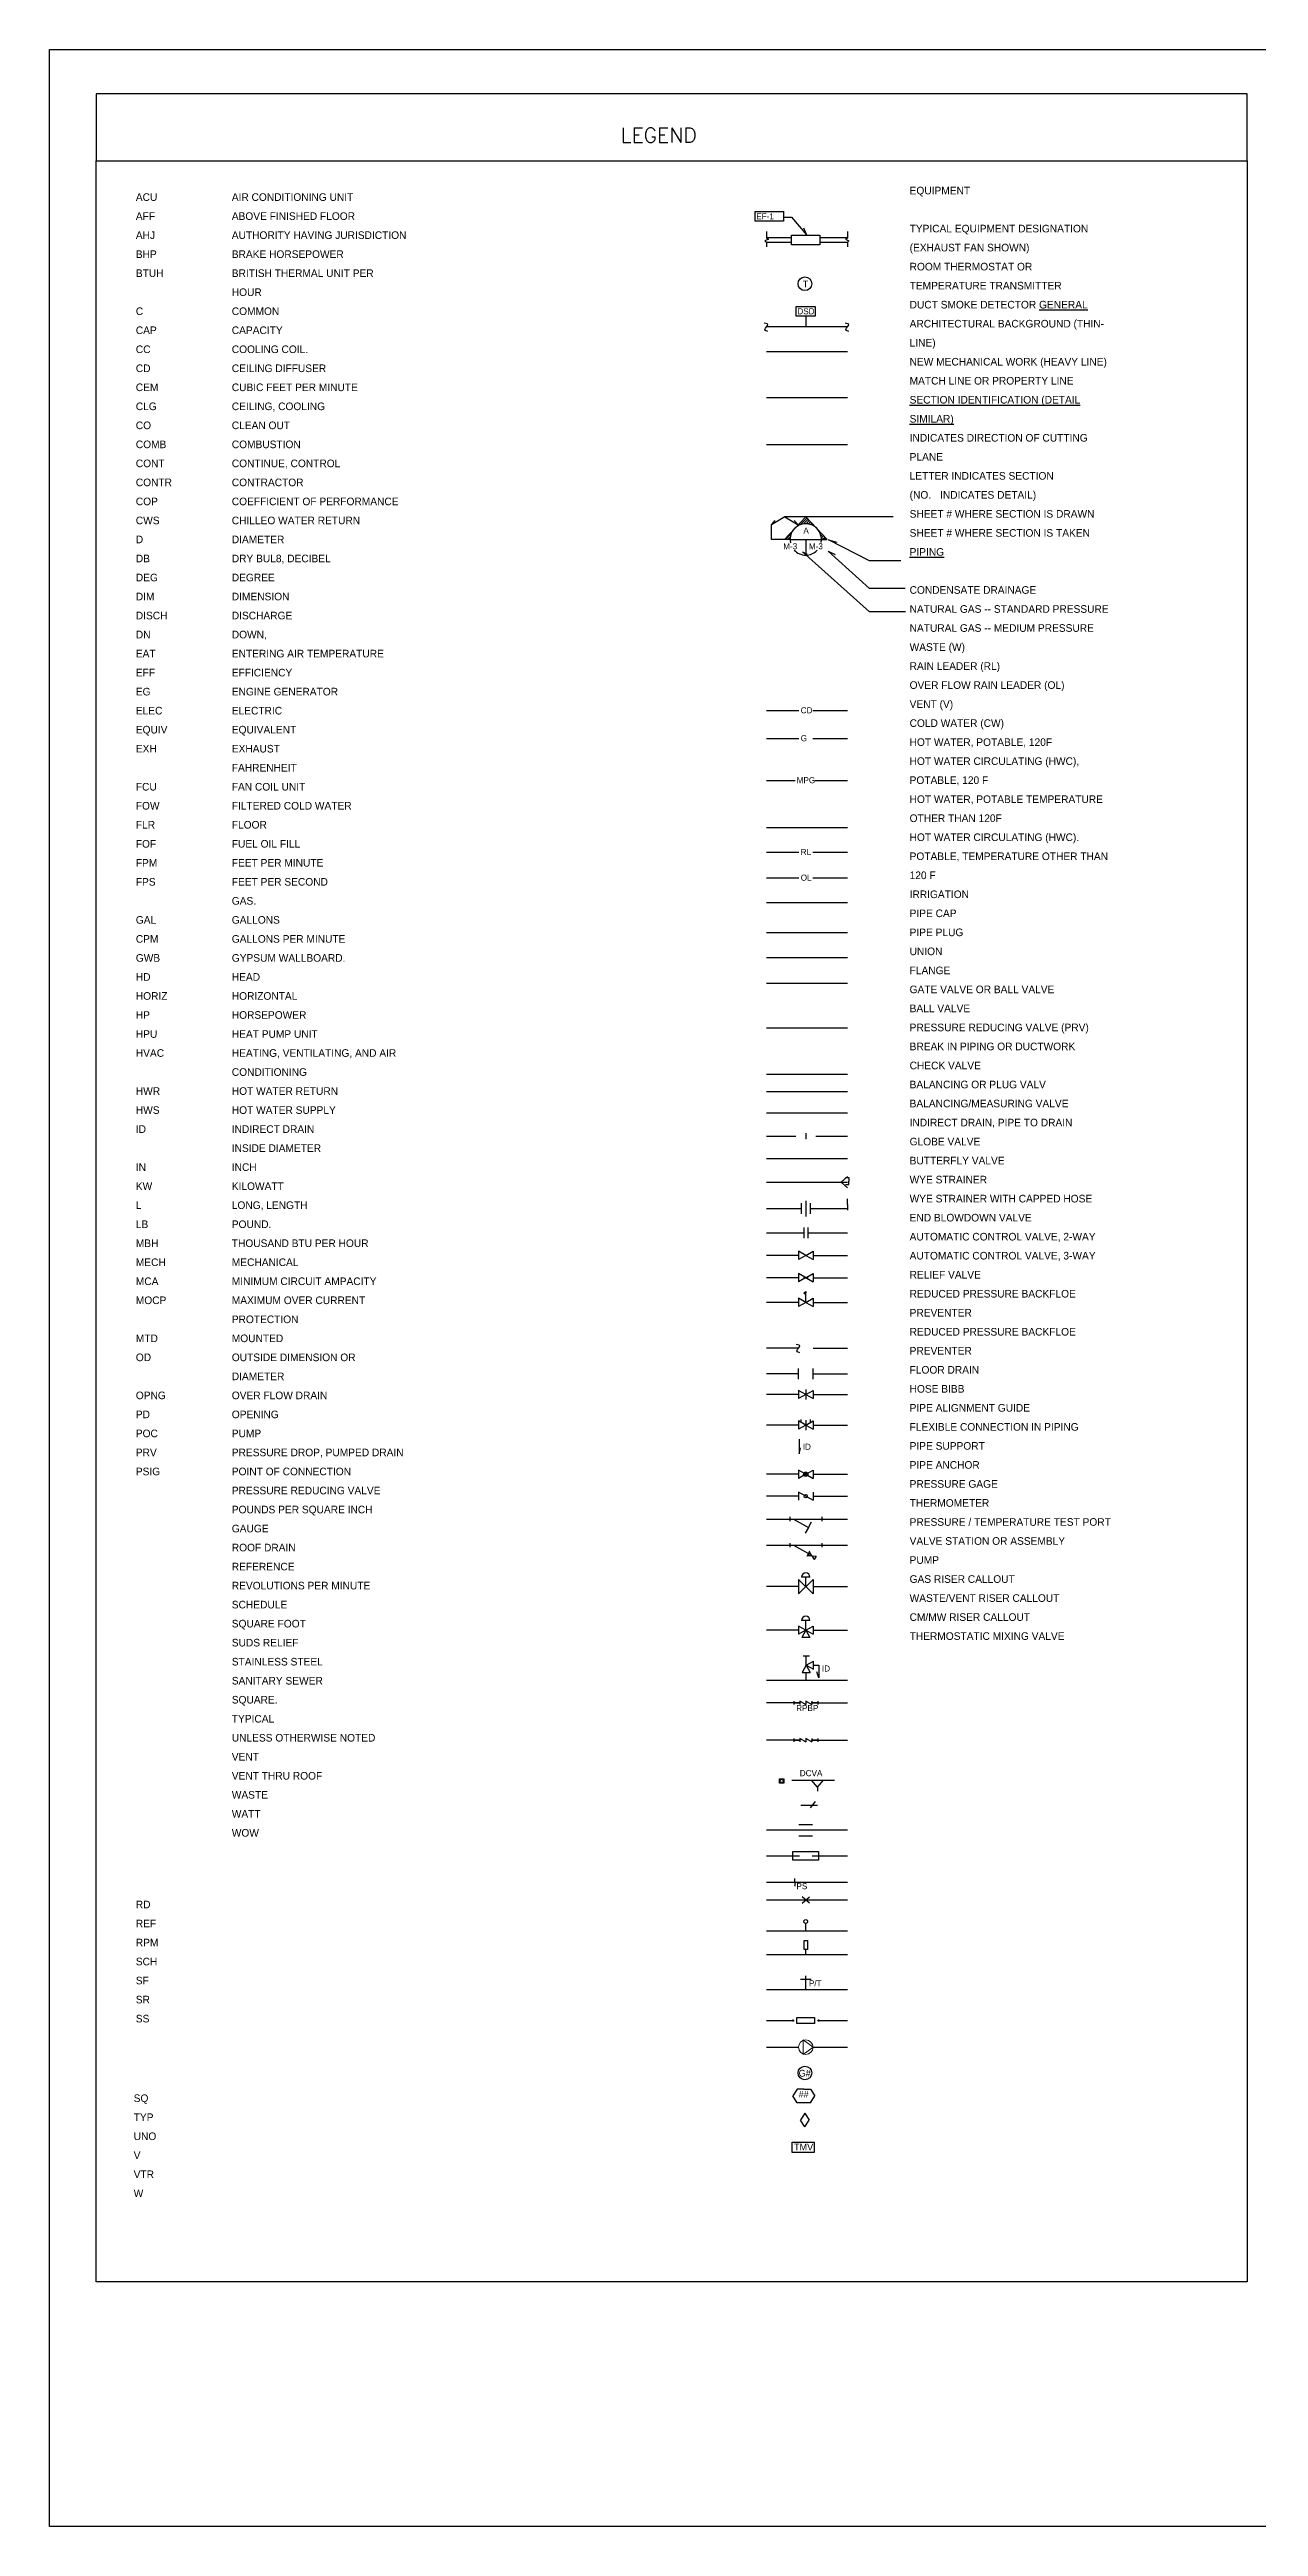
# Model space of a CAD drawing. Header units: millimetres. Extents: x 1605 to 1638, y 1273 to 1481.
# Drawn here: x 1605.81 to 1616.88, y 1273.12 to 1295.8 of the extents above; entities that cross this region are included whole.
import ezdxf
from ezdxf.enums import TextEntityAlignment as Align

# ---------------------------------------------------------------- set-up
doc = ezdxf.new("R2010")
doc.units = ezdxf.units.MM
doc.layers.add('Electrico Salidas', color=160, linetype='Continuous', lineweight=15)
for name, color, linetype in [('info', 7, 'Continuous'), ('Plump', 7, 'Continuous'), ('TEXTM', 2, 'Continuous'), ('TEXTOS', 2, 'Continuous')]:
    doc.layers.add(name, color=color, linetype=linetype)
doc.styles.add('TEXTM', font='romans9.shx')

msp = doc.modelspace()

# ---------------------------------------------------------------- hatches: boundary and pattern name
at = {"layer": 'info', "lineweight": -2}
h = msp.add_hatch(dxfattribs=at)
h.set_pattern_fill('ANSI31', color=0, scale=0.005)
h.set_pattern_definition([(45, (0, -26.347364), (-0.01122532015, 0.01122532015), [])])
h.paths.add_polyline_path([(1612.54074, 1291.3136), (1612.59238, 1291.3136, -0.15883749), (1612.61989, 1291.39802)])
h.paths.add_polyline_path([(1612.82734, 1291.4237), (1612.73566, 1291.52148), (1612.64397, 1291.4237, -0.36186867)])
h.paths.add_polyline_path([(1612.87893, 1291.3136), (1612.93058, 1291.3136), (1612.85142, 1291.39802, -0.15883749)])
h = msp.add_hatch(color=0, dxfattribs=at)
h.dxf.hatch_style = 1
h.paths.add_polyline_path([(1612.71839, 1282.76629, 0.12743954), (1612.7159, 1282.7567, 0.12743954), (1612.71839, 1282.74711), (1612.73566, 1282.7567)])
h.paths.add_polyline_path([(1612.73566, 1282.7567), (1612.71839, 1282.74711, 0.27239505), (1612.73566, 1282.73694)])
h.paths.add_polyline_path([(1612.73566, 1282.77645, 0.27239505), (1612.71839, 1282.76629), (1612.73566, 1282.7567)])
h.paths.add_polyline_path([(1612.75293, 1282.76629, 0.27239505), (1612.73566, 1282.77645), (1612.73566, 1282.7567)])
h.paths.add_polyline_path([(1612.75541, 1282.7567, 0.12743954), (1612.75293, 1282.76629), (1612.73566, 1282.7567), (1612.75293, 1282.74711, 0.12743954)])
h.paths.add_polyline_path([(1612.73566, 1282.7567), (1612.73566, 1282.73694, 0.27239505), (1612.75293, 1282.74711)])
h = msp.add_hatch(dxfattribs=at)
h.set_pattern_fill('ANGLE', color=0)
h.set_pattern_definition([(0, (0, -26.175), (0, 6.985), [5.08, -1.905]), (90, (0, -26.175), (-6.985, 4e-16), [5.08, -1.905])])
h.paths.add_polyline_path([(1612.76548, 1276.84507), (1612.72589, 1276.90672), (1612.6863, 1276.84507), (1612.72589, 1276.78342)])

# ---------------------------------------------------------------- linework, layer by layer
at = {"layer": 'Electrico Salidas', "color": 0}
for p, q in [((1612.71045, 1277.44581), (1612.71045, 1277.57826)), ((1612.71045, 1277.57826), (1612.80189, 1277.51203)), ((1612.80189, 1277.51203), (1612.71045, 1277.44581))]:
    msp.add_line(p, q, dxfattribs=at)
msp.add_circle((1612.73566, 1277.51203), 0.06623, dxfattribs=at)
at = {"layer": 'info', "color": 0, "lineweight": -2}
for p, q in [((1616.77479, 1294.78034), (1616.77479, 1295.39326)), ((1612.53267, 1294.26257), (1612.60475, 1294.26257)), ((1612.60475, 1294.26257), (1612.74386, 1294.09886)), ((1612.39301, 1294.06099), (1612.36105, 1294.04582)), ((1612.36105, 1294.04582), (1612.37528, 1294.03496)), ((1612.37528, 1294.1335), (1612.37528, 1294.07217)), ((1612.37528, 1294.07217), (1612.39301, 1294.06099)), ((1612.37528, 1294.03496), (1612.37528, 1293.99232)), ((1612.74386, 1294.09886), (1612.71842, 1294.16288)), ((1613.11625, 1294.07217), (1613.09853, 1294.06099)), ((1613.09853, 1294.06099), (1613.13048, 1294.04582)), ((1613.11625, 1294.1335), (1613.11625, 1294.07217)), ((1613.13048, 1294.04582), (1613.11625, 1294.03496)), ((1613.11625, 1294.03496), (1613.11625, 1293.99232)), ((1612.73566, 1293.35736), (1612.73566, 1293.25865)), ((1613.11625, 1293.25865), (1612.37528, 1293.25865)), ((1613.11625, 1293.03156), (1612.37528, 1293.03156)), ((1613.11625, 1292.61116), (1612.37528, 1292.61116)), ((1613.11625, 1292.18051), (1612.37528, 1292.18051)), ((1612.54515, 1291.52148), (1612.42162, 1291.44646)), ((1612.42162, 1291.44646), (1612.4551, 1291.48619)), ((1612.54074, 1291.3136), (1612.73566, 1291.52148)), ((1613.5352, 1291.52148), (1612.54515, 1291.52148)), ((1612.54515, 1291.52148), (1612.66532, 1291.44646)), ((1612.66532, 1291.44646), (1612.6305, 1291.48676)), ((1612.93058, 1291.3136), (1612.73566, 1291.52148)), ((1612.42162, 1291.3136), (1612.42162, 1291.44646)), ((1612.59238, 1291.3136), (1612.42162, 1291.3136)), ((1612.59238, 1291.3136), (1612.87893, 1291.3136)), ((1612.73566, 1291.3136), (1612.73566, 1291.17033)), ((1612.87893, 1291.3136), (1612.93058, 1291.3136)), ((1612.93058, 1291.3136), (1612.93058, 1291.3136)), ((1613.31774, 1291.11785), (1612.94236, 1291.30937)), ((1612.94236, 1291.30937), (1613.01921, 1291.28904)), ((1613.31774, 1290.64986), (1612.70486, 1291.1992)), ((1612.70486, 1291.1992), (1612.74817, 1291.17995)), ((1613.31774, 1290.86606), (1612.94054, 1291.20629)), ((1612.94054, 1291.20629), (1613.00404, 1291.17456)), ((1613.6057, 1291.11785), (1613.31774, 1291.11785)), ((1613.64537, 1290.86606), (1613.31774, 1290.86606)), ((1613.64833, 1290.64986), (1613.31774, 1290.64986)), ((1612.67073, 1289.74425), (1612.37528, 1289.74425)), ((1613.11625, 1289.74425), (1612.80056, 1289.74425)), ((1612.67073, 1289.48898), (1612.37528, 1289.48898)), ((1613.11625, 1289.48898), (1612.80056, 1289.48898)), ((1612.63951, 1289.10493), (1612.37528, 1289.10493)), ((1613.11625, 1289.10493), (1612.82257, 1289.10493)), ((1612.37528, 1288.6758), (1613.11625, 1288.6758)), ((1612.67073, 1288.44762), (1612.37528, 1288.44762)), ((1613.11625, 1288.44762), (1612.80056, 1288.44762)), ((1612.67073, 1288.21258), (1612.37528, 1288.21258)), ((1613.11625, 1288.21258), (1612.80056, 1288.21258)), ((1612.37528, 1287.9902), (1613.11625, 1287.9902)), ((1612.37528, 1287.71517), (1613.11625, 1287.71517)), ((1612.37528, 1287.48796), (1613.11625, 1287.48796)), ((1612.37528, 1287.25279), (1613.11625, 1287.25279)), ((1612.37528, 1286.84222), (1613.11625, 1286.84222)), ((1612.37528, 1286.41901), (1613.11625, 1286.41901)), ((1613.11625, 1286.25577), (1612.37528, 1286.25577)), ((1613.11625, 1286.06184), (1612.37528, 1286.06184)), ((1612.37528, 1285.85136), (1612.64404, 1285.85136)), ((1612.73566, 1285.87766), (1612.73566, 1285.82449)), ((1612.82727, 1285.85136), (1613.11625, 1285.85136)), ((1612.37528, 1285.64567), (1613.11625, 1285.64567)), ((1612.37528, 1285.4318), (1613.11625, 1285.4318)), ((1613.11625, 1285.48375), (1613.05914, 1285.4318)), ((1613.11625, 1285.37984), (1613.05914, 1285.4318)), ((1613.09847, 1285.4722), (1613.12829, 1285.4722)), ((1613.09847, 1285.40832), (1613.12829, 1285.40832)), ((1613.12829, 1285.4722), (1613.12829, 1285.43956)), ((1613.12829, 1285.40832), (1613.12829, 1285.44097)), ((1612.37528, 1285.18881), (1612.69586, 1285.18881)), ((1612.73566, 1285.26089), (1612.73566, 1285.11672)), ((1612.73566, 1285.18881), (1612.73566, 1285.18881)), ((1612.77545, 1285.18881), (1613.11625, 1285.18881)), ((1613.11625, 1285.22639), (1613.11625, 1285.27834)), ((1613.11625, 1285.22639), (1613.11625, 1285.17444)), ((1612.37528, 1284.96601), (1612.71787, 1284.96601)), ((1612.73566, 1284.96601), (1612.73566, 1284.96601)), ((1612.75345, 1284.96601), (1613.11625, 1284.96601)), ((1612.66808, 1284.7599), (1612.37528, 1284.7599)), ((1612.73566, 1284.7599), (1612.66808, 1284.79744)), ((1612.66808, 1284.79744), (1612.66808, 1284.72237)), ((1612.73566, 1284.7599), (1612.66808, 1284.72237)), ((1612.73566, 1284.7599), (1612.80323, 1284.79744)), ((1612.73566, 1284.7599), (1612.80323, 1284.72237)), ((1612.80323, 1284.79744), (1612.80323, 1284.72237)), ((1612.80323, 1284.7599), (1613.11625, 1284.7599)), ((1612.66806, 1284.55591), (1612.37528, 1284.55591)), ((1612.7259, 1284.56131), (1612.66806, 1284.59344)), ((1612.66806, 1284.59344), (1612.66806, 1284.51837)), ((1612.7259, 1284.5505), (1612.66806, 1284.51837)), ((1612.74537, 1284.56131), (1612.80321, 1284.59344)), ((1612.74537, 1284.5505), (1612.80321, 1284.51837)), ((1612.80321, 1284.59344), (1612.80321, 1284.51837)), ((1612.80321, 1284.55591), (1613.11625, 1284.55591)), ((1612.66808, 1284.32986), (1612.37528, 1284.32986)), ((1612.73566, 1284.32986), (1612.66808, 1284.3674)), ((1612.66808, 1284.3674), (1612.66808, 1284.29233)), ((1612.73566, 1284.32986), (1612.66808, 1284.29233)), ((1612.71647, 1284.41652), (1612.73566, 1284.42968)), ((1612.71647, 1284.41652), (1612.73566, 1284.40335)), ((1612.73566, 1284.32986), (1612.73566, 1284.42968)), ((1612.73566, 1284.42968), (1612.73566, 1284.41652)), ((1612.73566, 1284.32986), (1612.80323, 1284.3674)), ((1612.73566, 1284.32986), (1612.80323, 1284.29233)), ((1612.80323, 1284.3674), (1612.80323, 1284.29233)), ((1612.80323, 1284.32986), (1613.11625, 1284.32986)), ((1612.66808, 1283.90946), (1612.37528, 1283.90946)), ((1612.80323, 1283.90946), (1613.11625, 1283.90946)), ((1612.66808, 1283.6767), (1612.37528, 1283.6767)), ((1612.80323, 1283.6767), (1613.11625, 1283.6767)), ((1612.66808, 1283.48705), (1612.37528, 1283.48705)), ((1612.73566, 1283.48705), (1612.66808, 1283.52459)), ((1612.66808, 1283.52459), (1612.66808, 1283.44952)), ((1612.73566, 1283.48705), (1612.66808, 1283.44952)), ((1612.73566, 1283.53365), (1612.73566, 1283.44046)), ((1612.73566, 1283.48705), (1612.80323, 1283.52459)), ((1612.73566, 1283.48705), (1612.80323, 1283.44952)), ((1612.80323, 1283.52459), (1612.80323, 1283.44952)), ((1612.80323, 1283.48705), (1613.11625, 1283.48705)), ((1612.66808, 1283.2066), (1612.37528, 1283.2066)), ((1612.73566, 1283.2066), (1612.66808, 1283.24413)), ((1612.66808, 1283.24413), (1612.66808, 1283.16906)), ((1612.73566, 1283.2066), (1612.66808, 1283.16906)), ((1612.69294, 1283.23033), (1612.69294, 1283.25906)), ((1612.73566, 1283.25319), (1612.73566, 1283.16)), ((1612.73566, 1283.2066), (1612.80323, 1283.24413)), ((1612.73566, 1283.2066), (1612.80323, 1283.16906)), ((1612.77838, 1283.23033), (1612.77838, 1283.25906)), ((1612.80323, 1283.24413), (1612.80323, 1283.16906)), ((1612.80323, 1283.2066), (1613.11625, 1283.2066)), ((1612.67476, 1283.07839), (1612.67476, 1282.94405)), ((1612.67476, 1282.94405), (1612.68698, 1282.9929)), ((1612.68698, 1282.9929), (1612.67476, 1282.9929)), ((1612.66808, 1282.7567), (1612.37528, 1282.7567)), ((1612.73566, 1282.7567), (1612.66808, 1282.79423)), ((1612.66808, 1282.79423), (1612.66808, 1282.71916)), ((1612.73566, 1282.7567), (1612.66808, 1282.71916)), ((1612.73566, 1282.7567), (1612.80323, 1282.79423)), ((1612.73566, 1282.7567), (1612.80323, 1282.71916)), ((1612.80323, 1282.79423), (1612.80323, 1282.71916)), ((1612.80323, 1282.7567), (1613.11625, 1282.7567)), ((1612.66808, 1282.55594), (1612.37528, 1282.55594)), ((1612.73566, 1282.55594), (1612.66808, 1282.59348)), ((1612.66808, 1282.59348), (1612.66808, 1282.51841)), ((1612.73566, 1282.55594), (1612.80323, 1282.51841)), ((1612.80323, 1282.59348), (1612.80323, 1282.51841)), ((1612.80323, 1282.55594), (1613.11625, 1282.55594)), ((1612.37528, 1282.34654), (1613.11625, 1282.34654)), ((1612.58891, 1282.3662), (1612.58891, 1282.32853)), ((1612.62471, 1282.34654), (1612.75938, 1282.26991)), ((1612.75938, 1282.26991), (1612.72977, 1282.21787)), ((1612.75938, 1282.26991), (1612.78899, 1282.32195)), ((1612.8824, 1282.3662), (1612.8824, 1282.32853)), ((1612.37528, 1282.10673), (1613.11625, 1282.10673)), ((1612.58891, 1282.12639), (1612.58891, 1282.08872)), ((1612.62471, 1282.10673), (1612.75938, 1282.0301)), ((1612.75938, 1282.0301), (1612.74457, 1282.00408)), ((1612.77367, 1282.04056), (1612.75528, 1282.00928)), ((1612.79263, 1282.00837), (1612.75528, 1282.00928)), ((1612.75938, 1282.0301), (1612.77418, 1282.05612)), ((1612.79263, 1282.00837), (1612.77367, 1282.04056)), ((1612.79263, 1282.00837), (1612.82999, 1282.00746)), ((1612.79263, 1282.00837), (1612.8116, 1281.97617)), ((1612.82999, 1282.00746), (1612.8116, 1281.97617)), ((1612.8824, 1282.12639), (1612.8824, 1282.08872)), ((1612.66808, 1281.79232), (1612.66808, 1281.66347)), ((1612.80323, 1281.66347), (1612.66808, 1281.79232)), ((1612.80323, 1281.79232), (1612.66808, 1281.66347)), ((1612.77424, 1281.81589), (1612.69708, 1281.81589)), ((1612.73566, 1281.72789), (1612.73566, 1281.81589)), ((1612.80323, 1281.79232), (1612.80323, 1281.66347)), ((1612.66808, 1281.72789), (1612.37528, 1281.72789)), ((1612.80323, 1281.72789), (1613.11625, 1281.72789)), ((1612.66808, 1281.32962), (1612.37528, 1281.32962)), ((1612.73566, 1281.32962), (1612.66808, 1281.36715)), ((1612.66808, 1281.36715), (1612.66808, 1281.29208)), ((1612.73566, 1281.32962), (1612.66808, 1281.29208)), ((1612.77424, 1281.41761), (1612.69708, 1281.41761)), ((1612.73566, 1281.32962), (1612.69812, 1281.26205)), ((1612.73566, 1281.32962), (1612.73566, 1281.41761)), ((1612.73566, 1281.32962), (1612.80323, 1281.36715)), ((1612.73566, 1281.32962), (1612.77319, 1281.26205)), ((1612.73566, 1281.32962), (1612.80323, 1281.29208)), ((1612.80323, 1281.36715), (1612.80323, 1281.29208)), ((1612.80323, 1281.32962), (1613.11625, 1281.32962)), ((1612.77319, 1281.26205), (1612.69812, 1281.26205)), ((1612.71069, 1281.09406), (1612.76889, 1281.09406)), ((1612.73979, 1281.00945), (1612.73979, 1281.09406)), ((1612.37528, 1280.8713), (1613.11625, 1280.8713)), ((1612.73979, 1281.00945), (1612.70226, 1280.94188)), ((1612.70226, 1280.94188), (1612.77733, 1280.94188)), ((1612.73979, 1281.00945), (1612.80737, 1281.04698)), ((1612.73979, 1281.00945), (1612.77733, 1280.94188)), ((1612.73979, 1281.00945), (1612.80737, 1280.97191)), ((1612.73979, 1280.8713), (1612.73979, 1280.94188)), ((1612.80737, 1280.97191), (1612.80737, 1281.04698)), ((1612.80737, 1281.00945), (1612.85486, 1281.00945)), ((1612.85486, 1280.89327), (1612.83776, 1280.94672)), ((1612.85486, 1281.00945), (1612.85486, 1280.89327)), ((1612.62759, 1280.66369), (1612.37528, 1280.66369)), ((1612.62519, 1280.67903), (1612.62519, 1280.64835)), ((1612.70804, 1280.66369), (1612.68043, 1280.67903)), ((1612.68043, 1280.67903), (1612.68043, 1280.64835)), ((1612.70804, 1280.66369), (1612.73566, 1280.64835)), ((1612.73566, 1280.67903), (1612.73566, 1280.64835)), ((1612.76327, 1280.66369), (1612.73566, 1280.67903)), ((1612.76327, 1280.66369), (1612.79089, 1280.64835)), ((1612.79089, 1280.67903), (1612.79089, 1280.64835)), ((1612.84612, 1280.67903), (1612.84612, 1280.64835)), ((1612.84612, 1280.66369), (1613.11625, 1280.66369)), ((1612.62759, 1280.32192), (1612.37528, 1280.32192)), ((1612.62519, 1280.33726), (1612.62519, 1280.30658)), ((1612.70804, 1280.32192), (1612.68043, 1280.33726)), ((1612.68043, 1280.33726), (1612.68043, 1280.30658)), ((1612.70804, 1280.32192), (1612.73566, 1280.30658)), ((1612.73566, 1280.33726), (1612.73566, 1280.30658)), ((1612.76327, 1280.32192), (1612.73566, 1280.33726)), ((1612.76327, 1280.32192), (1612.79089, 1280.30658)), ((1612.79089, 1280.33726), (1612.79089, 1280.30658)), ((1612.84612, 1280.33726), (1612.84612, 1280.30658)), ((1612.84612, 1280.32192), (1613.11625, 1280.32192)), ((1612.60836, 1279.95681), (1612.99833, 1279.95681)), ((1612.84337, 1279.89116), (1612.78898, 1279.95681)), ((1612.84337, 1279.89116), (1612.89776, 1279.95681)), ((1612.69089, 1279.72673), (1612.84389, 1279.72673)), ((1612.77928, 1279.70345), (1612.82507, 1279.75987)), ((1612.84337, 1279.89116), (1612.84337, 1279.85423)), ((1613.11625, 1279.49994), (1612.37528, 1279.49994)), ((1612.67271, 1279.55177), (1612.79861, 1279.55177)), ((1612.37528, 1279.26286), (1612.67708, 1279.26286)), ((1612.67271, 1279.4481), (1612.79861, 1279.4481)), ((1612.79425, 1279.26286), (1613.11625, 1279.26286)), ((1613.11625, 1279.01964), (1612.37528, 1279.01964)), ((1612.63623, 1279.01964), (1612.63623, 1279.05534)), ((1612.63623, 1279.01964), (1612.63623, 1278.98526)), ((1612.37528, 1278.85994), (1613.11625, 1278.85994)), ((1612.70254, 1278.83129), (1612.76877, 1278.88859)), ((1612.76877, 1278.83129), (1612.70254, 1278.88859)), ((1612.37528, 1278.57842), (1613.11625, 1278.57842)), ((1612.73566, 1278.57842), (1612.73566, 1278.64568)), ((1612.37528, 1278.3595), (1613.11625, 1278.3595)), ((1612.73566, 1278.3595), (1612.73566, 1278.40712)), ((1612.68762, 1278.13356), (1612.78369, 1278.13356)), ((1612.73566, 1278.04026), (1612.73566, 1278.16388)), ((1612.37528, 1278.04026), (1613.11625, 1278.04026)), ((1612.37528, 1277.75572), (1612.61079, 1277.75572)), ((1612.86053, 1277.75572), (1613.11625, 1277.75572)), ((1612.37528, 1277.51203), (1612.66944, 1277.51203)), ((1612.80189, 1277.51203), (1613.11625, 1277.51203)), ((1612.65589, 1277.12701), (1612.6163, 1277.06536)), ((1612.65589, 1277.00371), (1612.6163, 1277.06536)), ((1612.71759, 1277.12701), (1612.65589, 1277.12701)), ((1612.71759, 1277.00371), (1612.65589, 1277.00371)), ((1612.71759, 1277.12701), (1612.77929, 1277.12701)), ((1612.77929, 1277.00371), (1612.71759, 1277.00371)), ((1612.77929, 1277.12701), (1612.81887, 1277.06536)), ((1612.77929, 1277.00371), (1612.81887, 1277.06536)), ((1612.72589, 1276.90672), (1612.6863, 1276.84507)), ((1612.72589, 1276.78342), (1612.6863, 1276.84507)), ((1612.72589, 1276.90672), (1612.76548, 1276.84507)), ((1612.72589, 1276.78342), (1612.76548, 1276.84507))]:
    msp.add_line(p, q, dxfattribs=at)
for points in [[(1606.23983, 1294.78034), (1616.77479, 1294.78034), (1616.77479, 1275.36326), (1606.23983, 1275.36326)], [(1612.27301, 1294.31518), (1612.53267, 1294.31518), (1612.53267, 1294.22655), (1612.27301, 1294.22655)], [(1612.60583, 1294.09886), (1612.86549, 1294.09886), (1612.86549, 1294.01023), (1612.60583, 1294.01023)], [(1612.6492, 1293.44599), (1612.82212, 1293.44599), (1612.82212, 1293.35736), (1612.6492, 1293.35736)], [(1612.71975, 1284.56131), (1612.75081, 1284.56131), (1612.75081, 1284.5505), (1612.71975, 1284.5505)], [(1612.62519, 1280.66755), (1612.68043, 1280.66755), (1612.68043, 1280.65983), (1612.62519, 1280.65983)], [(1612.79089, 1280.66755), (1612.84612, 1280.66755), (1612.84612, 1280.65983), (1612.79089, 1280.65983)], [(1612.62519, 1280.32578), (1612.68043, 1280.32578), (1612.68043, 1280.31805), (1612.62519, 1280.31805)], [(1612.79089, 1280.32578), (1612.84612, 1280.32578), (1612.84612, 1280.31805), (1612.79089, 1280.31805)], [(1612.49429, 1279.9693), (1612.5337, 1279.9693), (1612.5337, 1279.92848), (1612.49429, 1279.92848)], [(1612.61767, 1279.30263), (1612.85365, 1279.30263), (1612.85365, 1279.22309), (1612.61767, 1279.22309)], [(1612.72077, 1278.48983), (1612.75054, 1278.48983), (1612.75054, 1278.40712), (1612.72077, 1278.40712)], [(1612.65456, 1277.78306), (1612.81676, 1277.78306), (1612.81676, 1277.72839), (1612.65456, 1277.72839)], [(1612.61217, 1276.6429), (1612.81385, 1276.6429), (1612.81385, 1276.54942), (1612.61217, 1276.54942)]]:
    msp.add_lwpolyline(points, close=True, dxfattribs=at)
for points in [[(1612.37614, 1294.07898), (1612.60583, 1294.07898)], [(1612.60583, 1294.03089), (1612.37614, 1294.03089)], [(1612.86549, 1294.07898), (1613.1154, 1294.07898)], [(1613.1154, 1294.03089), (1612.86549, 1294.03089)], [(1612.69586, 1285.14059), (1612.69586, 1285.23704)], [(1612.77545, 1285.23704), (1612.77545, 1285.14059)], [(1612.71787, 1285.01423), (1612.71787, 1284.91779)], [(1612.75345, 1285.01423), (1612.75345, 1284.91779)], [(1612.66808, 1283.62848), (1612.66808, 1283.72492)], [(1612.80323, 1283.62848), (1612.80323, 1283.72492)]]:
    msp.add_lwpolyline(points, dxfattribs=at)
for centre, radius in [((1612.72769, 1293.65439), 0.06214), ((1612.73566, 1283.2066), 0.00493), ((1612.73566, 1282.7567), 0.01975), ((1612.73566, 1282.55594), 0.01532), ((1612.51453, 1279.94933), 0.01566), ((1612.7349, 1278.66308), 0.01742), ((1612.61776, 1277.75572), 0.00696), ((1612.85356, 1277.75572), 0.00696), ((1612.72769, 1277.276), 0.06214)]:
    msp.add_circle(centre, radius, dxfattribs=at)
for centre, radius, start, end in [((1612.73566, 1291.3136), 0.14328, 348.258458, 191.883057), ((1612.73566, 1291.3136), 0.14328, 222.476899, 316.376057), ((1612.73566, 1281.81589), 0.03858, 0, 180), ((1612.73566, 1281.41761), 0.03858, 0, 180)]:
    msp.add_arc(centre, radius, start, end, dxfattribs=at)
for points in [[(1612.3894, 1293.21601), (1612.30396, 1293.23724), (1612.45062, 1293.2853), (1612.3558, 1293.29297)], [(1613.13037, 1293.21601), (1613.04493, 1293.23724), (1613.19159, 1293.2853), (1613.09677, 1293.29297)], [(1612.6822, 1283.86682), (1612.59676, 1283.88805), (1612.74342, 1283.93611), (1612.64861, 1283.94377)]]:
    msp.add_open_spline(points, degree=3, dxfattribs=at)
at = {"layer": 'Plump'}
msp.add_lwpolyline([(1636.04498, 1273.12483), (1605.81366, 1273.12483), (1605.81366, 1295.79833), (1636.04498, 1295.79833)], close=True, dxfattribs=at)
at = {"layer": 'Plump', "color": 0, "lineweight": -2}
for points in [[(1611.27889, 1295.39326), (1606.23983, 1295.39326), (1606.23983, 1294.78034), (1606.23983, 1294.78034)], [(1616.77479, 1295.39326), (1611.27889, 1295.39326)]]:
    msp.add_lwpolyline(points, dxfattribs=at)

# ---------------------------------------------------------------- texts
at = {"layer": 'TEXTM', "color": 0, "style": 'TEXTM'}
msp.add_text('LEGEND', height=0.136241, dxfattribs=at).set_placement((1611.38919, 1294.94625), align=Align.CENTER)
at = {"layer": 'TEXTOS', "color": 0, "attachment_point": 1, "style": 'TEXTM'}
for s, width, gutter_width, heights, insert, char_height in [('\\pxa0.66667,sm1.5;{\\fAptos|b0|i0|c0|p34;ACU\\PAFF\\PAHJ\\PBHP\\PBTUH\\P\\PC\\PCAP\\PCC\\PCD\\PCEM\\PCLG\\PCO\\PCOMB\\PCONT\\PCONTR\\PCOP\\PCWS\\PD\\PDB\\PDEG\\PDIM\\PDISCH\\PDN\\PEAT\\PEFF\\PEG\\PELEC\\PEQUIV\\PEXH\\P\\PFCU\\PFOW\\PFLR\\PFOF\\PFPM\\PFPS\\P\\PGAL\\PCPM\\PGWB\\PHD\\PHORIZ\\PHP\\PHPU\\PHVAC\\P\\PHWR\\PHWS\\PID\\P\\PIN\\PKW\\PL\\PLB\\PMBH\\PMECH\\PMCA\\PMOCP\\P\\PMTD\\POD\\P\\POPNG\\PPD\\PPOC\\PPRV\\PPSIG}', 11.7858146, 5.80257, [24.79909], (1606.60348, 1294.48239, 0.14071), 0.0696308), ('\\pxa0.66667,sm1.5;{\\fAptos|b0|i0|c0|p34;AIR CONDITIONING UNIT\\PABOVE FINISHED FLOOR\\PAUTHORITY HAVING JURISDICTION\\PBRAKE HORSEPOWER\\PBRITISH THERMAL UNIT PER\\PHOUR\\PCOMMON\\PCAPACITY\\PCOOLING COIL.\\PCEILING DIFFUSER\\PCUBIC FEET PER MINUTE\\PCEILING, COOLING\\PCLEAN OUT\\PCOMBUSTION\\PCONTINUE, CONTROL\\PCONTRACTOR\\PCOEFFICIENT OF PERFORMANCE\\PCHILLEO WATER RETURN\\PDIAMETER\\PDRY BUL8, DECIBEL\\PDEGREE\\PDIMENSION\\PDISCHARGE\\PDOWN,\\PENTERING AIR TEMPERATURE\\PEFFICIENCY\\PENGINE GENERATOR\\PELECTRIC\\PEQUIVALENT\\PEXHAUST\\PFAHRENHEIT\\PFAN COIL UNIT\\PFILTERED COLD WATER\\PFLOOR\\PFUEL OIL FILL\\PFEET PER MINUTE\\PFEET PER SECOND\\PGAS.\\PGALLONS\\PGALLONS PER MINUTE\\PGYPSUM WALLBOARD.\\PHEAD\\PHORIZONTAL\\PHORSEPOWER\\PHEAT PUMP UNIT\\PHEATING, VENTILATING, AND AIR\\PCONDITIONING\\PHOT WATER RETURN\\PHOT WATER SUPPLY\\PINDIRECT DRAIN\\PINSIDE DIAMETER\\PINCH\\PKILOWATT\\PLONG, LENGTH\\PPOUND.\\PTHOUSAND BTU PER HOUR\\PMECHANICAL\\PMINIMUM CIRCUIT AMPACITY\\PMAXIMUM OVER CURRENT\\PPROTECTION\\PMOUNTED\\POUTSIDE DIMENSION OR\\PDIAMETER\\POVER FLOW DRAIN\\POPENING\\PPUMP\\PPRESSURE DROP, PUMPED DRAIN\\PPOINT OF CONNECTION\\PPRESSURE REDUCING VALVE\\PPOUNDS PER SQUARE INCH\\PGAUGE\\P\\pa0.25;ROOF DRAIN\\P\\pa0.66667;REFERENCE\\PREVOLUTIONS PER MINUTE\\PSCHEDULE\\PSQUARE FOOT\\PSUDS RELIEF\\PSTAINLESS STEEL\\PSANITARY SEWER\\PSQUARE.\\PTYPICAL\\PUNLESS OTHERWISE NOTED\\PVENT\\PVENT THRU ROOF\\PWASTE\\PWATT\\PWOW}', 5.0264423, 5.80257, [24.89599], (1607.48189, 1294.48239, 0.14071), 0.0696308), ('\\pxa0.66667,sm1.5;{\\fAptos|b0|i0|c0|p34;EQUIPMENT\\P\\PTYPICAL EQUIPMENT DESIGNATION (EXHAUST FAN SHOWN)\\PROOM THERMOSTAT OR TEMPERATURE TRANSMITTER\\PDUCT SMOKE DETECTOR \\LGENERAL\\P\\lARCHITECTURAL BACKGROUND (THIN- LINE)\\PNEW MECHANICAL WORK (HEAVY LINE)\\PMATCH LINE OR PROPERTY LINE \\LSECTION IDENTIFICATION (DETAIL SIMILAR)\\P\\lINDICATES DIRECTION OF CUTTING\\PPLANE\\PLETTER INDICATES SECTION\\P(NO.^IINDICATES DETAIL)\\PSHEET # WHERE SECTION IS DRAWN\\PSHEET # WHERE SECTION IS TAKEN \\LPIPING\\P\\pa0.25,s*;\\l\\P\\pa0.66667,sm1.5;CONDENSATE DRAINAGE\\PNATURAL GAS -- STANDARD PRESSURE\\PNATURAL GAS -- MEDIUM PRESSURE\\PWASTE (W)\\PRAIN LEADER (RL)\\POVER FLOW RAIN LEADER (OL)\\PVENT (V)\\PCOLD WATER (CW)\\PHOT WATER, POTABLE, 120F\\PHOT WATER CIRCULATING (HWC), POTABLE, 120 F\\PHOT WATER, POTABLE TEMPERATURE OTHER THAN 120F\\PHOT WATER CIRCULATING (HWC). POTABLE, TEMPERATURE OTHER THAN 120 F\\PIRRIGATION\\PPIPE CAP\\PPIPE PLUG\\PUNION\\PFLANGE\\PGATE VALVE OR BALL VALVE\\PBALL VALVE\\PPRESSURE REDUCING VALVE (PRV)\\PBREAK IN PIPING OR DUCTWORK\\PCHECK VALVE\\PBALANCING OR PLUG VALV\\PBALANCING/MEASURING VALVE\\PINDIRECT DRAIN, PIPE TO DRAIN\\PGLOBE VALVE\\PBUTTERFLY VALVE\\PWYE STRAINER\\PWYE STRAINER WITH CAPPED HOSE END BLOWDOWN VALVE\\PAUTOMATIC CONTROL VALVE, 2-WAY\\PAUTOMATIC CONTROL VALVE, 3-WAY\\PRELIEF VALVE\\PREDUCED PRESSURE BACKFLOE PREVENTER\\PREDUCED PRESSURE BACKFLOE PREVENTER\\PFLOOR DRAIN\\PHOSE BIBB\\PPIPE ALIGNMENT GUIDE\\PFLEXIBLE CONNECTION IN PIPING\\PPIPE SUPPORT\\PPIPE ANCHOR\\PPRESSURE GAGE\\PTHERMOMETER\\PPRESSURE / TEMPERATURE TEST PORT\\PVALVE STATION OR ASSEMBLY\\PPUMP\\PGAS RISER CALLOUT\\PWASTE/VENT RISER CALLOUT\\PCM/MW RISER CALLOUT\\PTHERMOSTATIC MIXING VALVE}', 1.8209246, 5.80257, [24.89599], (1613.68628, 1294.54244, 0.14071), 0.0696308), ('{\\fAptos|b0|i0|c0|p34;\\H0.91667x;EF-1}', 4.38764, 5.06513, [0.05572], (1612.28249, 1294.29944), 0.0607815), ('{\\fAptos|b0|i0|c0|p34;\\H0.91667x;T}', 4.8740701, 5.62667, [0.06189], (1612.70848, 1293.68314), 0.06752), ('{\\fAptos|b0|i0|c0|p34;\\H0.91667x;DSD}', 4.38764, 5.06513, [0.05572], (1612.65867, 1293.43026), 0.0607815), ('{\\fAptos|b0|i0|c0|p34;\\H0.91667x;M-3}', 4.38764, 5.06513, [0.05572], (1612.529, 1291.27953), 0.0607815), ('{\\fAptos|b0|i0|c0|p34;\\H0.91667x;A}', 4.38764, 5.06513, [0.05572], (1612.7137, 1291.42298), 0.0607815), ('{\\fAptos|b0|i0|c0|p34;\\H0.91667x;M-3}', 4.38764, 5.06513, [0.05572], (1612.76376, 1291.27953), 0.0607815), ('{\\fAptos|b0|i0|c0|p34;\\H0.91667x;CD}', 4.38764, 5.06513, [0.05572], (1612.68943, 1289.7775), 0.0607815), ('{\\fAptos|b0|i0|c0|p34;\\H0.91667x;G}', 4.38764, 5.06513, [0.05572], (1612.68943, 1289.52223), 0.0607815), ('{\\fAptos|b0|i0|c0|p34;\\H0.91667x;MPG}', 4.38764, 5.06513, [0.05572], (1612.65252, 1289.13818), 0.0607815), ('{\\fAptos|b0|i0|c0|p34;\\H0.91667x;RL}', 4.38764, 5.06513, [0.05572], (1612.68943, 1288.48087), 0.0607815), ('{\\fAptos|b0|i0|c0|p34;\\H0.91667x;OL}', 4.38764, 5.06513, [0.05572], (1612.68943, 1288.24583), 0.0607815), ('{\\fAptos|b0|i0|c0|p34;\\H0.91667x;ID}', 4.38764, 5.06513, [0.05572], (1612.70832, 1283.03633), 0.0607815), ('{\\fAptos|b0|i0|c0|p34;\\H0.91667x;ID}', 4.38764, 5.06513, [0.05572], (1612.88363, 1281.00661), 0.0607815), ('{\\fAptos|b0|i0|c0|p34;\\H0.91667x;RPBP}', 4.38764, 5.06513, [0.05572], (1612.64785, 1280.64447), 0.0607815), ('{\\fAptos|b0|i0|c0|p34;\\H0.91667x;DCVA}', 4.38764, 5.06513, [0.05572], (1612.68098, 1280.04849), 0.0607815), ('{\\fAptos|b0|i0|c0|p34;\\H0.91667x;PS}', 4.38764, 5.06513, [0.05572], (1612.6502, 1279.01383), 0.0607815), ('\\pxa0.66667,sm1.5;{\\fAptos|b0|i0|c0|p34;RD\\PREF\\PRPM\\PSCH\\PSF\\PSR\\PSS}', 5.0264423, 5.80257, [0], (1606.60326, 1278.85305, 0.14071), 0.0696308), ('{\\fAptos|b0|i0|c0|p34;\\H0.91667x;P/T}', 4.38764, 5.06513, [0.05572], (1612.76421, 1278.12517), 0.0607815), ('{\\fAptos|b0|i0|c0|p34;\\H0.91667x;G#}', 4.8740701, 5.62667, [0.06189], (1612.67047, 1277.30475), 0.06752), ('\\pxsm1.5;{\\fAptos|b0|i0|c0|p34;\\P\\pa0.66667;SQ\\PTYP\\PUNO\\PV\\PVTR\\PW}', 5.0264423, 5.80257, [0], (1606.58386, 1277.25384, 0.14071), 0.0696308), ('{\\fAptos|b0|i0|c0|p34;\\H0.91667x;##}', 4.8740701, 5.62667, [0.06189], (1612.67007, 1277.11181), 0.06752), ('{\\fAptos|b0|i0|c0|p34;\\H0.91667x;TMV}', 4.8740701, 5.62667, [0.06189], (1612.62876, 1276.62859), 0.06752)]:
    msp.add_mtext_dynamic_manual_height_columns(s, width=width, gutter_width=gutter_width, heights=heights, dxfattribs=dict(at, insert=insert, char_height=char_height))

doc.saveas('drawing.dxf')
